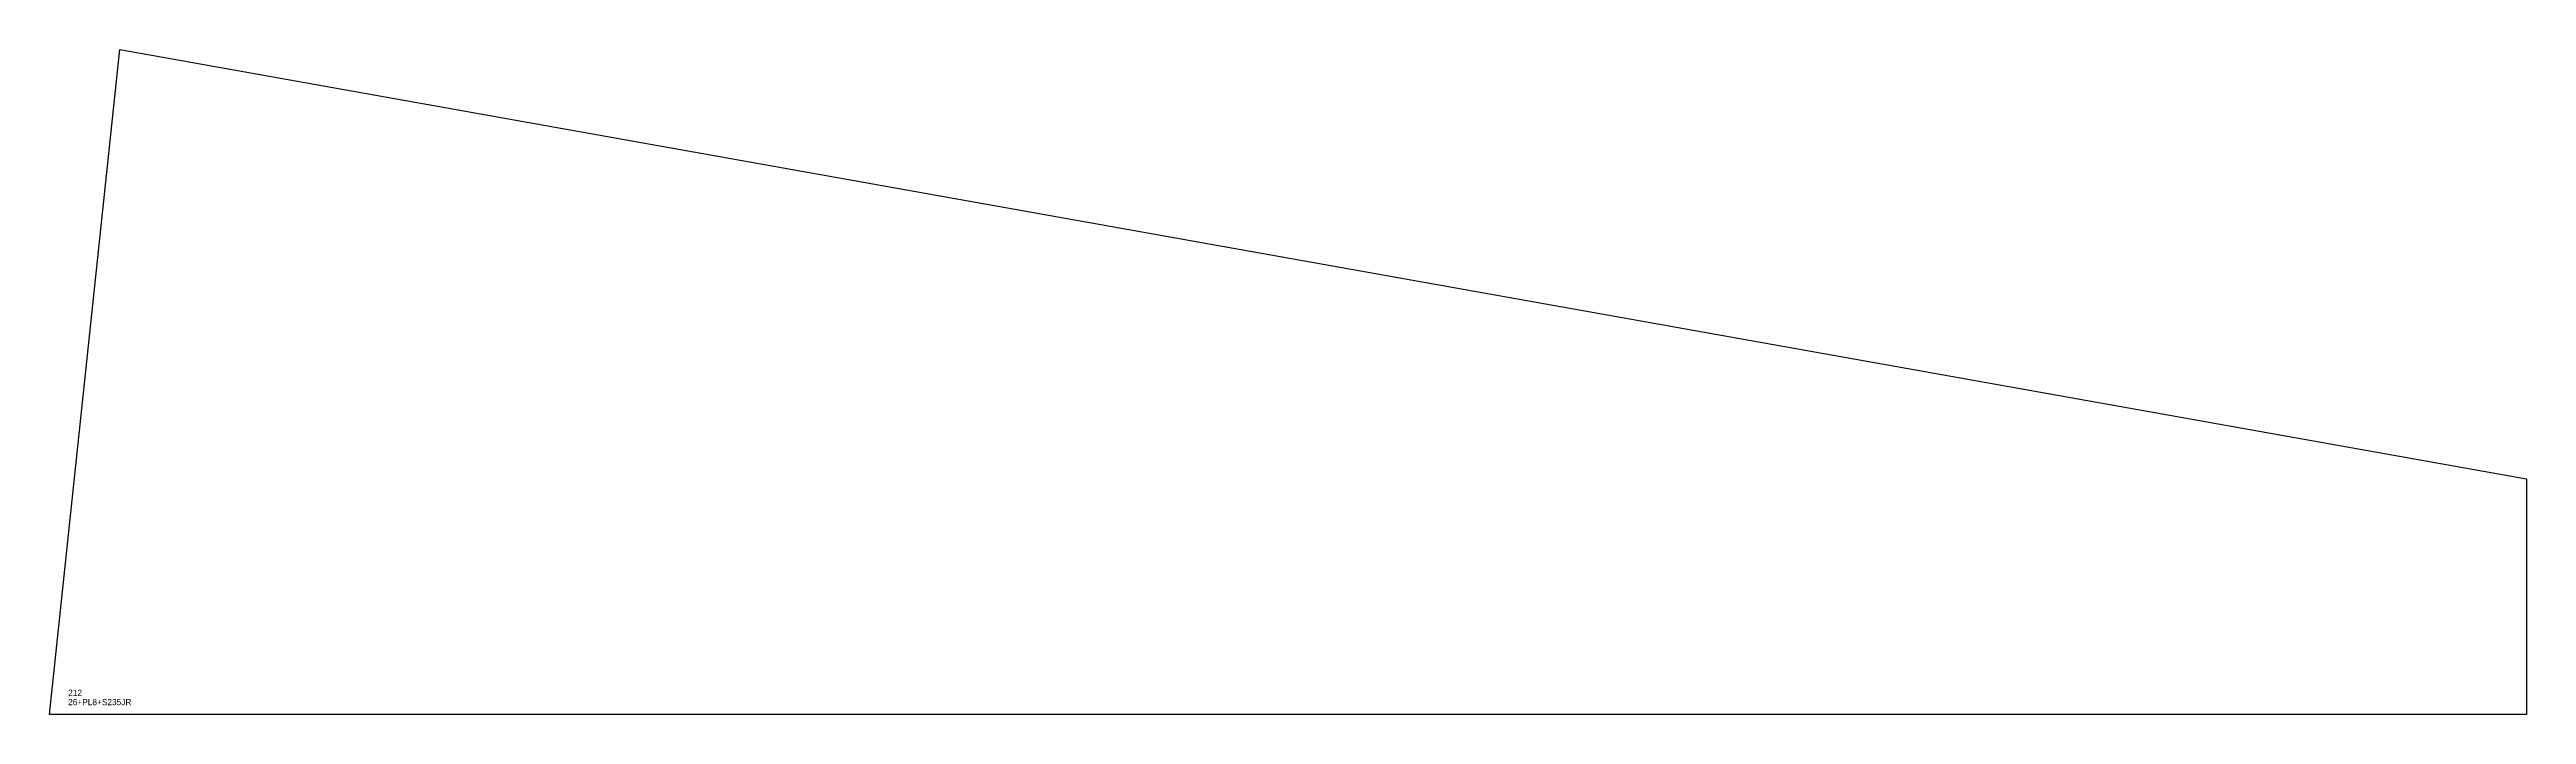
# Model space of a CAD drawing. Extents: x 0 to 3991, y 0 to 1072.
import ezdxf

# ---------------------------------------------------------------- set-up
doc = ezdxf.new("R2010")
doc.units = 0
for name, color, linetype in [('CUT', 7, 'CONTINUOUS'), ('SCRIBE', 3, 'CONTINUOUS'), ('TEXT', 7, 'CONTINUOUS')]:
    doc.layers.add(name, color=color, linetype=linetype)

msp = doc.modelspace()

# ---------------------------------------------------------------- linework, layer by layer
at = {"layer": 'CUT', "color": 7, "linetype": 'CONTINUOUS'}
msp.add_lwpolyline([(0, 0), (113.04, 1071.73), (3990.9, 379.84), (3990.9, 0)], close=True, dxfattribs=at)

# ---------------------------------------------------------------- texts
at = {"layer": 'SCRIBE', "color": 3}
msp.add_text('212', height=10, dxfattribs=at).set_placement((30, 30))
at = {"layer": 'TEXT', "color": 7}
msp.add_text('26+PL8+S235JR', height=10, dxfattribs=at).set_placement((30, 15))

doc.saveas('drawing.dxf')
